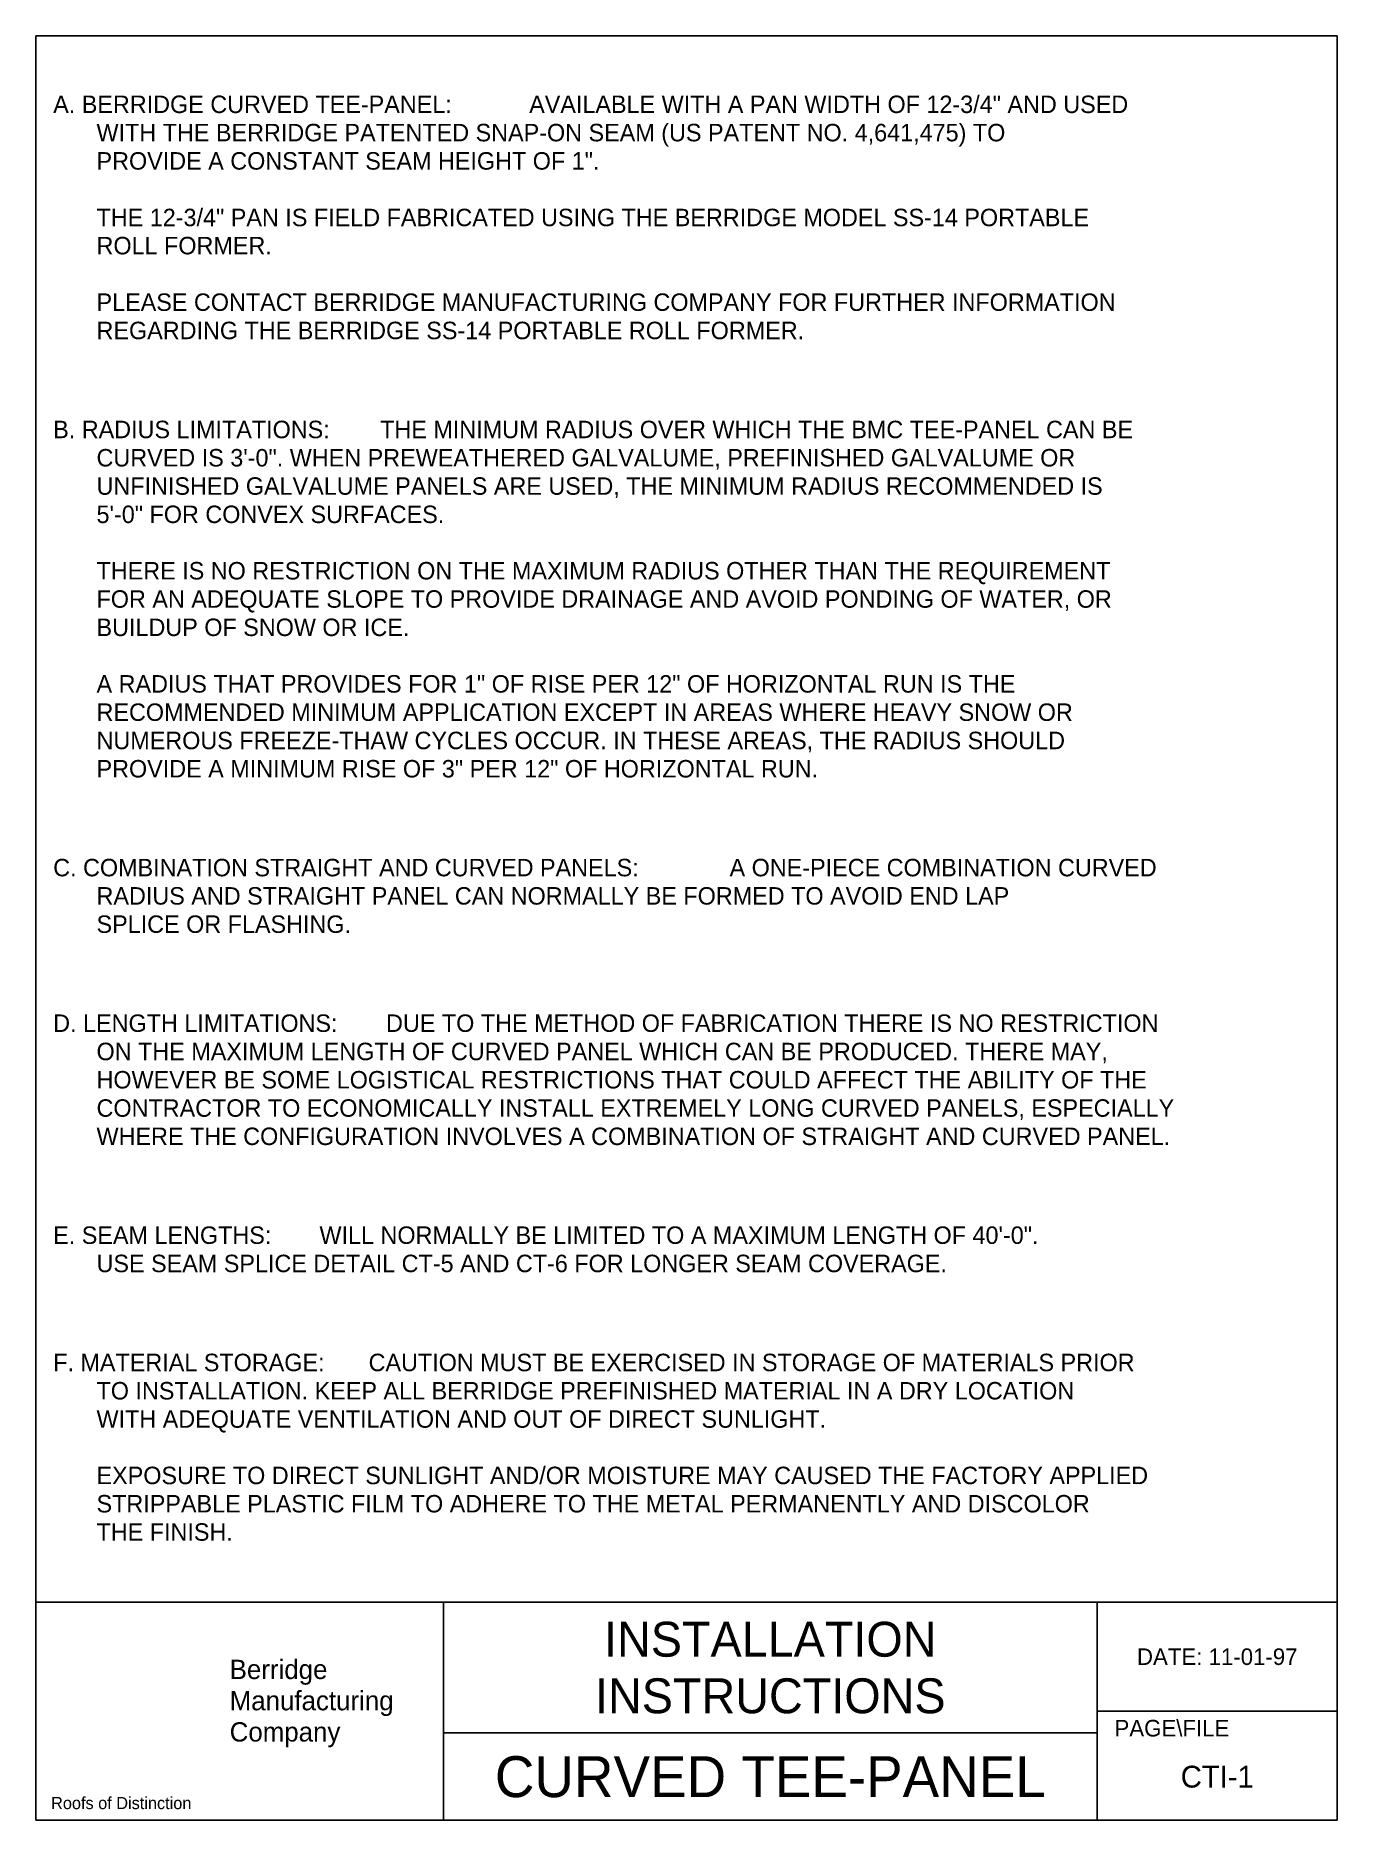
# Model space of a CAD drawing. Extents: x 0.5 to 7.9, y 0.1 to 10.3.
import ezdxf
from ezdxf.enums import TextEntityAlignment as Align

# ---------------------------------------------------------------- set-up
doc = ezdxf.new("R2010")
doc.units = 0
doc.layers.add('BORDER', color=7, linetype='CONTINUOUS')
doc.layers.add('DIM-TXT', color=7, linetype='CONTINUOUS')

msp = doc.modelspace()

# ---------------------------------------------------------------- linework, layer by layer
at = {"layer": 'BORDER', "color": 0, "linetype": 'CONTINUOUS'}
for p, q in [((0.491, 10.345), (0.491, 0.125)), ((0.491, 10.345), (7.94, 10.345)), ((7.94, 10.345), (7.94, 0.125)), ((7.94, 1.375), (0.491, 1.375)), ((2.825, 1.375), (2.825, 0.125)), ((6.565, 1.375), (6.565, 0.125)), ((7.94, 0.75), (6.565, 0.75)), ((6.565, 0.625), (2.825, 0.625)), ((7.94, 0.125), (0.491, 0.125))]:
    msp.add_line(p, q, dxfattribs=at)

# ---------------------------------------------------------------- texts
for s, height, p in [('Berridge', 0.1107, (1.601, 0.934)), ('Manufacturing', 0.1107, (1.601, 0.755)), ('Company', 0.1107, (1.601, 0.576)), ('PAGE\\FILE', 0.0951, (6.665, 0.605)), ('Roofs of Distinction', 0.0697, (0.579, 0.189))]:
    msp.add_text(s, height=height, dxfattribs=at).set_placement(p)
for s, height, p in [('DATE: 11-01-97', 0.0951, (7.253, 1.062)), ('CURVED TEE-PANEL', 0.2344, (4.695, 0.375)), ('CTI-1', 0.125, (7.253, 0.375))]:
    msp.add_text(s, height=height, dxfattribs=at).set_placement(p, align=Align.MIDDLE)
at = {"layer": 'DIM-TXT', "color": 0, "linetype": 'CONTINUOUS'}
for s, p in [('A. BERRIDGE CURVED TEE-PANEL:', (0.591, 9.902)), ('AVAILABLE WITH A PAN WIDTH OF 12-3/4" AND USED', (3.315, 9.902)), ('WITH THE BERRIDGE PATENTED SNAP-ON SEAM (US PATENT NO. 4,641,475) TO', (0.839, 9.74)), ('PROVIDE A CONSTANT SEAM HEIGHT OF 1".', (0.839, 9.578)), ('THE 12-3/4" PAN IS FIELD FABRICATED USING THE BERRIDGE MODEL SS-14 PORTABLE', (0.839, 9.254)), ('ROLL FORMER.', (0.839, 9.093)), ('PLEASE CONTACT BERRIDGE MANUFACTURING COMPANY FOR FURTHER INFORMATION', (0.839, 8.769)), ('REGARDING THE BERRIDGE SS-14 PORTABLE ROLL FORMER.', (0.839, 8.607)), ('B. RADIUS LIMITATIONS:', (0.591, 8.04)), ('THE MINIMUM RADIUS OVER WHICH THE BMC TEE-PANEL CAN BE', (2.462, 8.04)), ('CURVED IS 3\'-0". WHEN PREWEATHERED GALVALUME, PREFINISHED GALVALUME OR', (0.839, 7.878)), ('UNFINISHED GALVALUME PANELS ARE USED, THE MINIMUM RADIUS RECOMMENDED IS', (0.839, 7.716)), ('5\'-0" FOR CONVEX SURFACES.', (0.839, 7.554)), ('THERE IS NO RESTRICTION ON THE MAXIMUM RADIUS OTHER THAN THE REQUIREMENT', (0.839, 7.231)), ('FOR AN ADEQUATE SLOPE TO PROVIDE DRAINAGE AND AVOID PONDING OF WATER, OR', (0.839, 7.069)), ('BUILDUP OF SNOW OR ICE.', (0.839, 6.907)), ('A RADIUS THAT PROVIDES FOR 1" OF RISE PER 12" OF HORIZONTAL RUN IS THE', (0.839, 6.583)), ('RECOMMENDED MINIMUM APPLICATION EXCEPT IN AREAS WHERE HEAVY SNOW OR', (0.839, 6.421)), ('NUMEROUS FREEZE-THAW CYCLES OCCUR. IN THESE AREAS, THE RADIUS SHOULD', (0.839, 6.259)), ('PROVIDE A MINIMUM RISE OF 3" PER 12" OF HORIZONTAL RUN.', (0.839, 6.097)), ('C. COMBINATION STRAIGHT AND CURVED PANELS:', (0.591, 5.531)), ('A ONE-PIECE COMBINATION CURVED', (4.462, 5.531)), ('RADIUS AND STRAIGHT PANEL CAN NORMALLY BE FORMED TO AVOID END LAP', (0.839, 5.369)), ('SPLICE OR FLASHING.', (0.839, 5.207)), ('D. LENGTH LIMITATIONS:', (0.591, 4.64)), ('DUE TO THE METHOD OF FABRICATION THERE IS NO RESTRICTION', (2.496, 4.64)), ('ON THE MAXIMUM LENGTH OF CURVED PANEL WHICH CAN BE PRODUCED. THERE MAY,', (0.839, 4.478)), ('HOWEVER BE SOME LOGISTICAL RESTRICTIONS THAT COULD AFFECT THE ABILITY OF THE', (0.839, 4.316)), ('CONTRACTOR TO ECONOMICALLY INSTALL EXTREMELY LONG CURVED PANELS, ESPECIALLY', (0.839, 4.154)), ('WHERE THE CONFIGURATION INVOLVES A COMBINATION OF STRAIGHT AND CURVED PANEL.', (0.839, 3.992)), ('E. SEAM LENGTHS:', (0.591, 3.426)), ('WILL NORMALLY BE LIMITED TO A MAXIMUM LENGTH OF 40\'-0".', (2.115, 3.426)), ('USE SEAM SPLICE DETAIL CT-5 AND CT-6 FOR LONGER SEAM COVERAGE.', (0.839, 3.264)), ('F. MATERIAL STORAGE:', (0.591, 2.697)), ('CAUTION MUST BE EXERCISED IN STORAGE OF MATERIALS PRIOR', (2.396, 2.697)), ('TO INSTALLATION. KEEP ALL BERRIDGE PREFINISHED MATERIAL IN A DRY LOCATION', (0.839, 2.535)), ('WITH ADEQUATE VENTILATION AND OUT OF DIRECT SUNLIGHT.', (0.839, 2.373)), ('EXPOSURE TO DIRECT SUNLIGHT AND/OR MOISTURE MAY CAUSED THE FACTORY APPLIED', (0.839, 2.05)), ('STRIPPABLE PLASTIC FILM TO ADHERE TO THE METAL PERMANENTLY AND DISCOLOR', (0.839, 1.888)), ('THE FINISH.', (0.839, 1.726))]:
    msp.add_text(s, height=0.1, dxfattribs=at).set_placement(p)
for s, p in [('INSTALLATION', (4.695, 1.062)), ('INSTRUCTIONS', (4.695, 0.738))]:
    msp.add_text(s, height=0.2, dxfattribs=at).set_placement(p, align=Align.CENTER)

doc.saveas('drawing.dxf')
